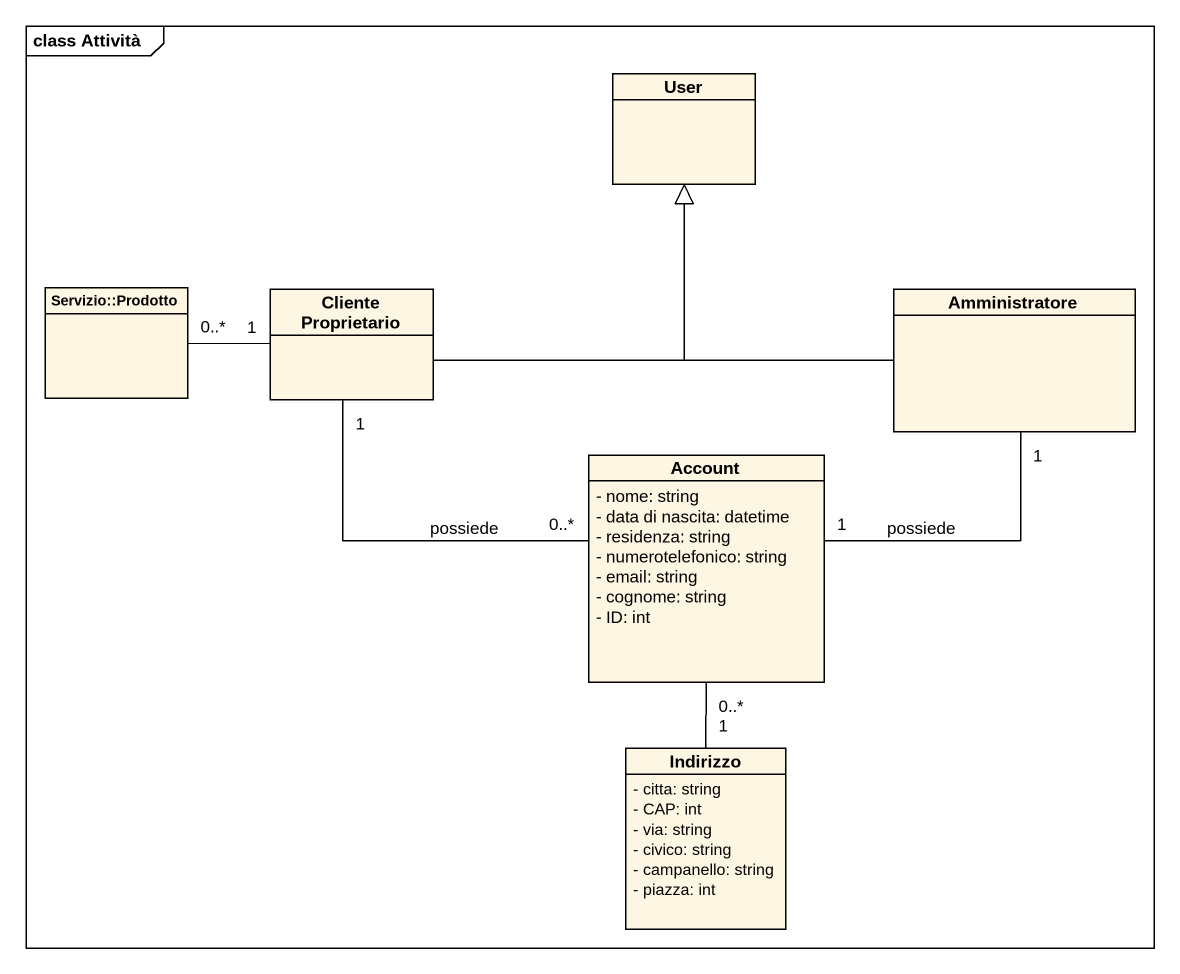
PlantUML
@startuml
mainframe class Attività
hide circle
hide empty members
skinparam classAttributeIconSize 0
class User
class "Servizio::Prodotto" as Servizio_Prodotto
class "Cliente Proprietario" as Cliente_Proprietario
class Amministratore
class Account {
  - nome: string
  - data di nascita: datetime
  - residenza: string
  - numerotelefonico: string
  - email: string
  - cognome: string
  - ID: int
}
class Indirizzo {
  - citta: string
  - CAP: int
  - via: string
  - civico: string
  - campanello: string
  - piazza: int
}
Servizio_Prodotto "0..*" -right- "1" Cliente_Proprietario
Cliente_Proprietario -up-|> User
Cliente_Proprietario "1" -- "0..*" Account : possiede
Amministratore -up-|> User
Account "1" -up- "1" Amministratore : possiede
Indirizzo "1" -up- "0..*" Account
@enduml
